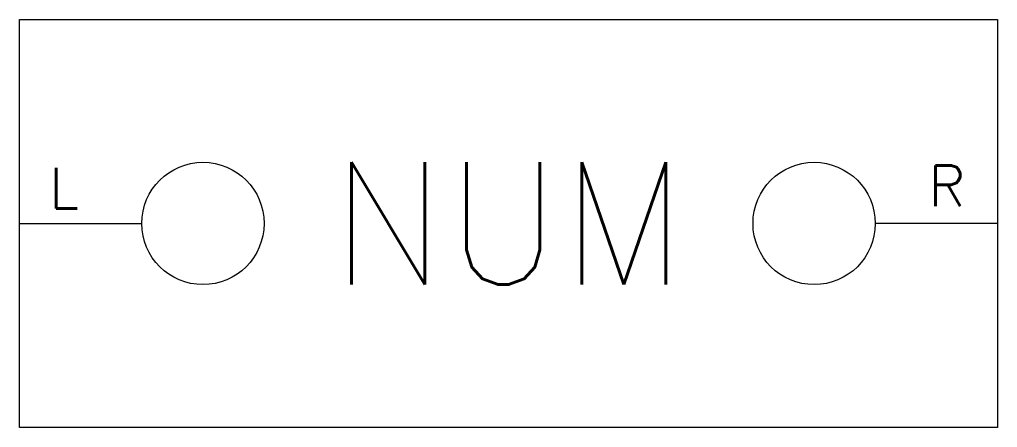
# Model space of a CAD drawing. Extents: x -7.1 to 4.9, y -17.8 to -12.8.
import ezdxf
from ezdxf.enums import TextEntityAlignment as Align

# ---------------------------------------------------------------- set-up
doc = ezdxf.new("R2010")
doc.units = 0
doc.header["$MEASUREMENT"] = 0
doc.layers.get('0').update_dxf_attribs({"linetype": 'CONTINUOUS'})
doc.styles.add('ROMANS', font='romans.shx')

msp = doc.modelspace()

# ---------------------------------------------------------------- linework, layer by layer
at = {"color": 5, "lineweight": 30}
for p, q in [((-7.097, -12.846), (4.903, -12.846)), ((-7.097, -17.846), (-7.097, -12.846)), ((4.903, -12.846), (4.903, -17.846)), ((4.903, -17.846), (-7.097, -17.846))]:
    msp.add_line(p, q, dxfattribs=at)
for p, q in [((-7.097, -15.346), (-5.597, -15.346)), ((4.903, -15.346), (3.403, -15.346))]:
    msp.add_line(p, q)
at = {"color": 7}
for centre in [(-4.847, -15.346), (2.653, -15.346)]:
    msp.add_circle(centre, 0.75, dxfattribs=at)

# ---------------------------------------------------------------- texts
at = {"style": 'ROMANS', "flags": 4}
msp.add_attdef('NUM', text='NUM', height=1.5, dxfattribs=at).set_placement((-1.097, -15.346), align=Align.MIDDLE_CENTER)
msp.add_attdef('R', text='R', height=0.5, dxfattribs=at).set_placement((4.508, -14.884), align=Align.MIDDLE_RIGHT)
msp.add_attdef('L', text='L', height=0.5, dxfattribs=at).set_placement((-6.734, -14.913), align=Align.MIDDLE_LEFT)

doc.saveas('drawing.dxf')
